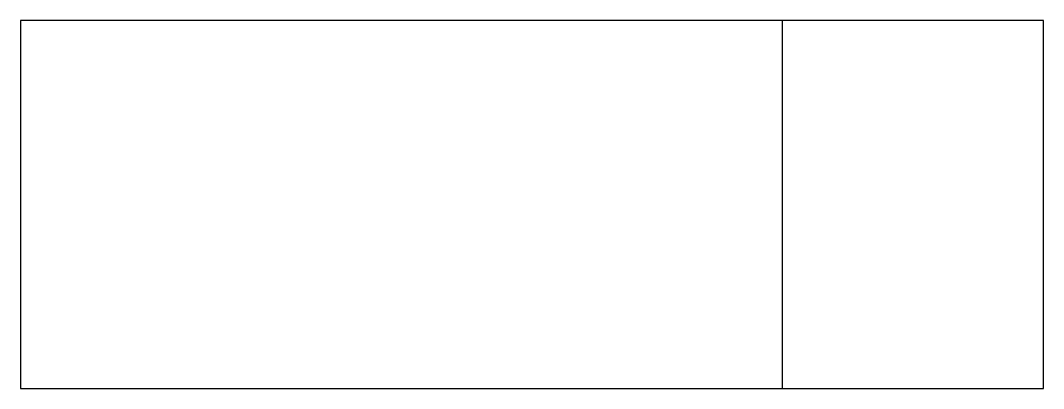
# Model space of a CAD drawing. Header units: millimetres. Extents: x 0 to 87.3, y 0 to 31.4.
import ezdxf

# ---------------------------------------------------------------- set-up
doc = ezdxf.new("R2010")
doc.units = ezdxf.units.MM

msp = doc.modelspace()

# ---------------------------------------------------------------- linework, layer by layer
for p, q in [((62.776527, 31.388273), (0, 31.388273)), ((0, 31.388273), (0, 0)), ((87.300421, 31.388273), (62.776527, 31.388273)), ((87.300421, 0), (87.300421, 31.388273)), ((0, 0), (62.776527, 0)), ((62.776527, 0), (87.300421, 0))]:
    msp.add_line(p, q)
at = {"layer": 'BEND'}
msp.add_line((65.038474, 0), (65.038474, 31.388273), dxfattribs=at)

doc.saveas('drawing.dxf')
